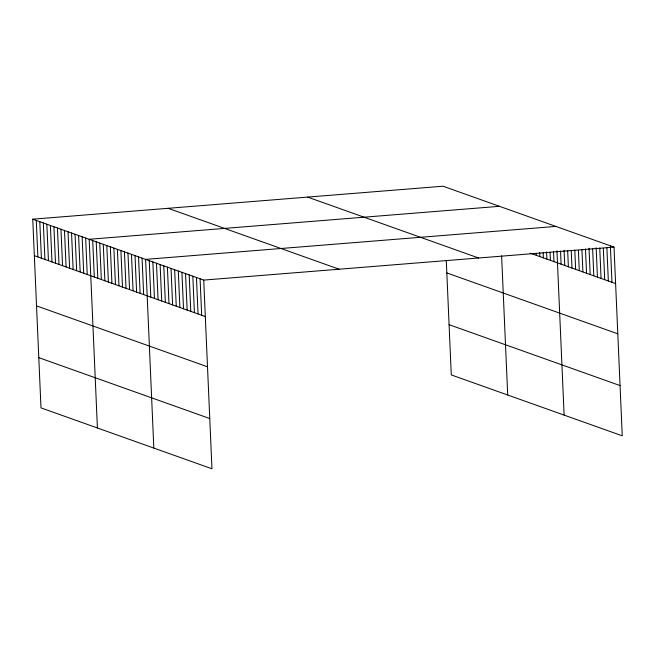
<?xml version="1.0" encoding="UTF-8"?>
<svg xmlns="http://www.w3.org/2000/svg" width="655" height="655" viewBox="0 0 655 655"><rect width="100%" height="100%" fill="white"/><g stroke="black" fill="none" stroke-linecap="round" stroke-linejoin="round"><path stroke-width="0.98" d="M32.75 219.188L203.721 280.086L211.958 468.783L40.987 407.877L32.75 219.188L443.042 186.216L614.013 247.123L622.25 435.812L451.279 374.914L446.301 260.862M499.462 206.317L89.17 239.28L97.407 427.977M555.882 226.417L145.59 259.38L153.827 448.077M203.721 280.086L614.013 247.123M530.141 253.149L615.602 283.59M307.645 197.098L478.617 258.005M446.825 272.922L617.796 333.821M168.147 208.306L339.118 269.213M449.084 324.675L620.056 385.582M34.338 255.655L205.318 316.561M36.533 305.885L207.504 366.792M38.792 357.646L209.764 418.545M610.378 245.83L611.966 282.297M606.874 247.574L608.339 281.003M603.337 248.302L604.704 279.71M599.743 248.024L601.069 278.416M596.156 247.746L597.442 277.122M592.611 248.474L593.807 275.829M589.025 248.196L590.171 274.527M585.48 248.925L586.536 273.233M581.935 249.653L582.909 271.94M578.39 250.39L579.274 270.646M574.795 250.104L575.639 269.352M571.25 250.84L572.003 268.059M567.664 250.554L568.376 266.765M564.078 250.275L564.741 265.471M560.533 251.004L561.106 264.178M556.947 250.726L564.119 415.106M553.508 251.495L553.95 261.623M550.069 252.265L550.421 260.371M546.581 252.019L546.892 259.118M543.151 252.789L543.372 257.857M539.663 252.552L539.843 256.604M536.224 253.321L536.314 255.344M501.624 255.843L507.699 395.006M200.086 278.793L201.683 315.26M196.459 277.499L198.047 313.966M192.824 276.205L194.412 312.672M189.189 274.912L190.785 311.379M185.553 273.618L187.15 310.085M181.926 272.324L183.515 308.792M178.291 271.031L179.879 307.498M174.656 269.737L176.252 306.204M171.02 268.444L172.617 304.911M167.393 267.15L168.982 303.617M163.758 265.856L165.347 302.323M160.123 264.563L161.72 301.03M156.488 263.261L158.084 299.736M152.861 261.967L154.449 298.443M149.225 260.674L150.814 297.141M142.061 258.127L143.658 294.594M138.541 256.866L140.129 293.342M135.012 255.614L136.608 292.081M131.483 254.361L133.08 290.828M127.962 253.1L129.551 289.567M124.434 251.848L126.022 288.315M120.905 250.587L122.501 287.054M117.384 249.334L118.973 285.801M113.855 248.073L115.444 284.548M110.327 246.82L111.923 283.287M106.806 245.568L108.394 282.035M103.277 244.307L104.866 280.774M99.748 243.054L101.345 279.521M96.219 241.793L97.816 278.26M92.699 240.541L94.287 277.008M85.641 238.027L87.238 274.494M82.121 236.774L83.709 273.241M78.592 235.513L80.18 271.981M75.063 234.261L76.66 270.728M71.542 233L73.131 269.467M68.014 231.747L69.602 268.214M64.485 230.486L66.081 266.962M60.964 229.234L62.553 265.701M57.435 227.981L59.024 264.448M53.907 226.72L55.503 263.187M50.378 225.467L51.974 261.935M46.857 224.206L48.445 260.674M43.328 222.954L44.925 259.421M39.799 221.693L41.396 258.168M36.279 220.44L37.867 256.907"/></g></svg>
